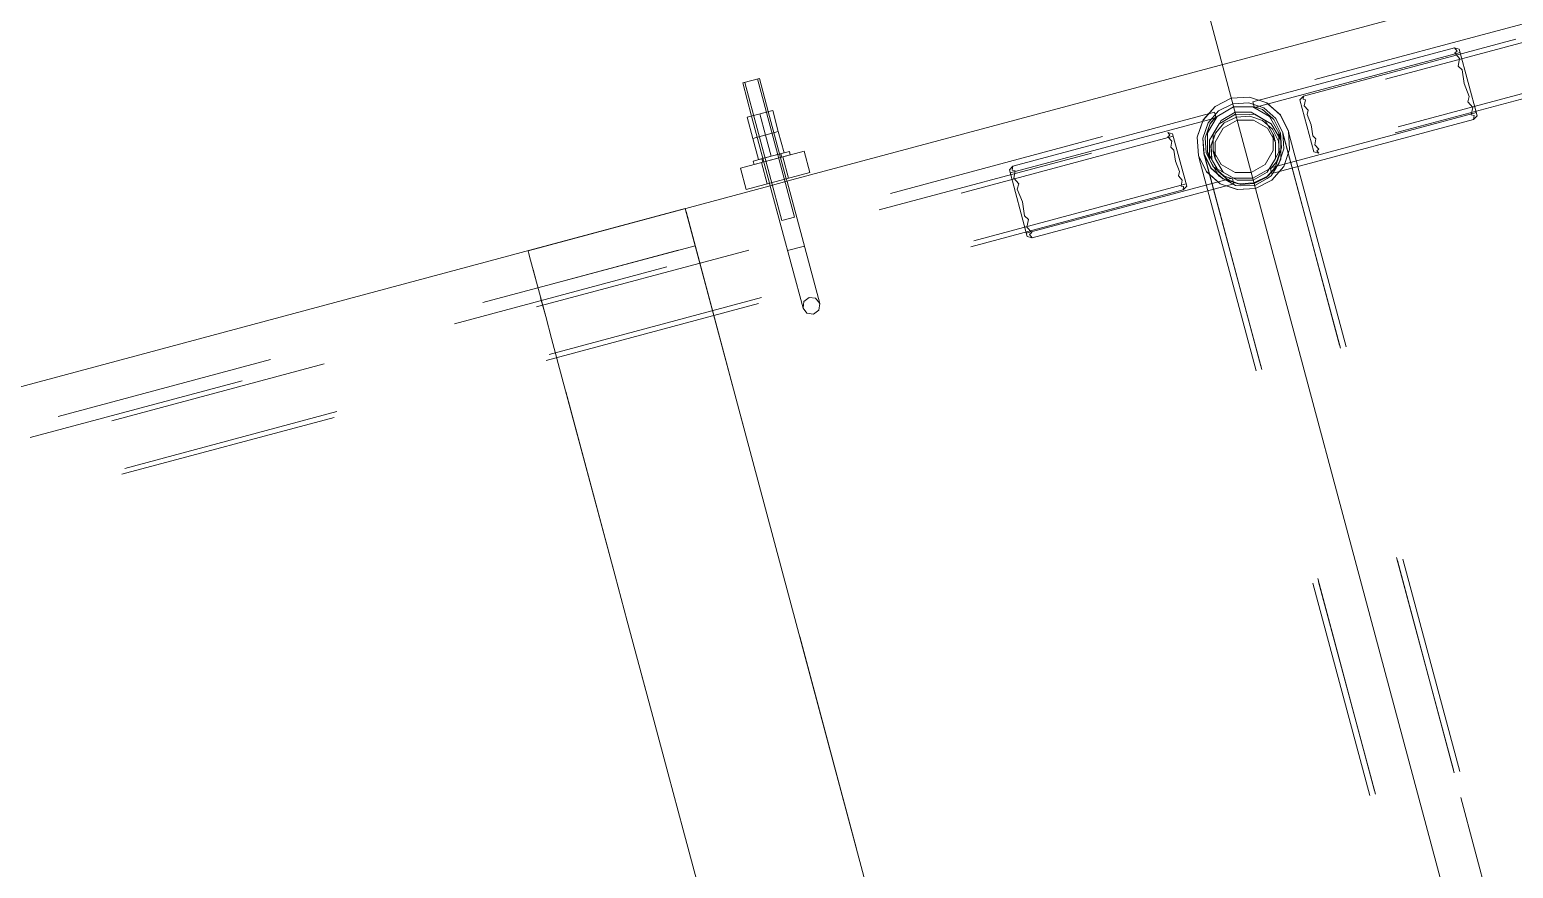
# Model space of a CAD drawing. Header units: millimetres. Extents: x -753 to 90, y 56274 to 56868.
# Drawn here: x -463.88 to -450.38, y 56741.69 to 56749.32 of the extents above; entities that cross this region are included whole.
import ezdxf

# ---------------------------------------------------------------- set-up
doc = ezdxf.new("R2010")
doc.units = ezdxf.units.MM
doc.linetypes.add('XKITLINE00', pattern=[0])
doc.linetypes.add('XKITLINE02', pattern=[4, 2, -2])
doc.layers.add('Cota', color=4, linetype='Continuous', lineweight=0)
doc.layers.add('Peça', color=2, linetype='Continuous', lineweight=0)

# ---------------------------------------------------------------- blocks, each defined once
blk = doc.blocks.new('*A641')
at = {"layer": 'Peça', "color": 7, "linetype": 'XKITLINE02', "lineweight": 0}
for p, q in [((-453.476, 56748.348), (-490.954, 56738.306)), ((-490.927, 56738.36), (-453.527, 56748.381)), ((-453.527, 56748.381), (-453.508, 56748.358)), ((-453.527, 56748.381), (-453.482, 56748.369)), ((-453.508, 56748.358), (-453.525, 56748.344)), ((-453.525, 56748.344), (-453.489, 56748.303)), ((-453.354, 56747.894), (-453.482, 56748.369)), ((-453.489, 56748.303), (-453.5, 56748.249)), ((-453.5, 56748.249), (-453.471, 56748.221)), ((-453.471, 56748.221), (-453.457, 56748.121)), ((-453.457, 56748.121), (-453.419, 56748.027)), ((-453.36, 56747.915), (-490.838, 56737.873)), ((-453.419, 56748.027), (-453.43, 56747.989)), ((-453.43, 56747.989), (-453.394, 56747.948)), ((-453.394, 56747.948), (-453.404, 56747.894)), ((-453.387, 56747.861), (-490.788, 56737.84)), ((-453.404, 56747.894), (-453.382, 56747.89)), ((-453.387, 56747.861), (-453.354, 56747.894)), ((-453.382, 56747.89), (-453.387, 56747.861))]:
    blk.add_line(p, q, dxfattribs=at)
blk = doc.blocks.new('*A1500')
at = {"layer": 'Peça', "color": 7, "linetype": 'XKITLINE02', "lineweight": 0}
for p, q in [((-438.664, 56752.486), (-459.258, 56746.969)), ((-456.992, 56747.939), (-457.145, 56747.898)), ((-459.341, 56747.279), (-459.325, 56747.221)), ((-459.302, 56747.136), (-459.272, 56747.021)), ((-459.234, 56746.878), (-459.188, 56746.707)), ((-459.005, 56746.026), (-458.556, 56744.349)), ((-458.328, 56743.498), (-458.204, 56743.036))]:
    blk.add_line(p, q, dxfattribs=at)
at = {"layer": 'Peça', "color": 4, "linetype": 'XKITLINE00', "lineweight": 0}
for p, q in [((-446.867, 56750.651), (-456.992, 56747.939)), ((-457.145, 56747.898), (-459.349, 56747.307)), ((-459.349, 56747.307), (-459.348, 56747.307)), ((-459.349, 56747.307), (-459.326, 56747.222)), ((-459.325, 56747.221), (-459.272, 56747.021)), ((-459.272, 56747.021), (-459.188, 56746.707)), ((-459.188, 56746.707), (-459.134, 56746.508)), ((-459.134, 56746.508), (-459.073, 56746.28)), ((-459.073, 56746.28), (-458.556, 56744.349)), ((-458.556, 56744.349), (-458.445, 56743.936)), ((-458.445, 56743.936), (-458.204, 56743.036)), ((-458.204, 56743.036), (-458.074, 56742.549)), ((-458.074, 56742.549), (-457.937, 56742.039)), ((-457.937, 56742.039), (-457.794, 56741.506))]:
    blk.add_line(p, q, dxfattribs=at)
blk = doc.blocks.new('*A1502')
at = {"layer": 'Peça', "color": 7, "linetype": 'XKITLINE02', "lineweight": 0}
for p, q in [((-452.29, 56748.713), (-414.89, 56758.734)), ((-414.839, 56758.701), (-452.317, 56748.659)), ((-414.723, 56758.268), (-452.201, 56748.226)), ((-414.75, 56758.214), (-452.151, 56748.193)), ((-452.323, 56748.68), (-452.29, 56748.713)), ((-452.323, 56748.68), (-452.196, 56748.205)), ((-452.295, 56748.684), (-452.29, 56748.713)), ((-452.273, 56748.68), (-452.295, 56748.684)), ((-452.284, 56748.626), (-452.273, 56748.68)), ((-452.248, 56748.585), (-452.284, 56748.626)), ((-452.258, 56748.547), (-452.248, 56748.585)), ((-452.221, 56748.453), (-452.258, 56748.547)), ((-452.206, 56748.353), (-452.221, 56748.453)), ((-452.178, 56748.325), (-452.206, 56748.353)), ((-452.188, 56748.271), (-452.178, 56748.325)), ((-452.151, 56748.193), (-452.196, 56748.205)), ((-452.152, 56748.23), (-452.188, 56748.271)), ((-452.169, 56748.216), (-452.152, 56748.23)), ((-452.151, 56748.193), (-452.169, 56748.216))]:
    blk.add_line(p, q, dxfattribs=at)
blk = doc.blocks.new('*A1511')
at = {"layer": 'Peça', "color": 7, "linetype": 'XKITLINE02', "lineweight": 0}
for p, q in [((-453.096, 56748.62), (-453.205, 56748.495)), ((-452.948, 56748.693), (-453.096, 56748.62)), ((-453.064, 56748.578), (-452.934, 56748.642)), ((-452.783, 56748.704), (-452.948, 56748.693)), ((-452.934, 56748.642), (-452.79, 56748.651)), ((-452.79, 56748.651), (-452.653, 56748.605)), ((-452.626, 56748.651), (-452.783, 56748.704)), ((-452.653, 56748.605), (-452.544, 56748.509)), ((-452.502, 56748.542), (-452.626, 56748.651)), ((-453.205, 56748.495), (-453.259, 56748.339)), ((-453.206, 56748.332), (-453.16, 56748.469)), ((-453.16, 56748.469), (-453.064, 56748.578)), ((-452.544, 56748.509), (-452.48, 56748.379)), ((-452.429, 56748.393), (-452.502, 56748.542)), ((-453.259, 56748.339), (-453.248, 56748.174)), ((-453.197, 56748.187), (-453.206, 56748.332)), ((-452.48, 56748.379), (-449.582, 56737.565)), ((-452.48, 56748.379), (-452.47, 56748.235)), ((-452.426, 56748.382), (-452.429, 56748.393)), ((-452.418, 56748.228), (-452.429, 56748.393)), ((-452.421, 56748.365), (-452.426, 56748.382)), ((-452.421, 56748.365), (-449.531, 56737.579)), ((-453.197, 56748.187), (-453.194, 56748.176)), ((-453.133, 56748.058), (-453.197, 56748.187)), ((-452.47, 56748.235), (-452.517, 56748.098)), ((-452.471, 56748.072), (-452.418, 56748.228)), ((-453.245, 56748.163), (-453.248, 56748.174)), ((-453.248, 56748.174), (-453.175, 56748.025)), ((-453.24, 56748.145), (-453.245, 56748.163)), ((-453.24, 56748.145), (-450.35, 56737.359)), ((-453.194, 56748.176), (-453.189, 56748.159)), ((-453.189, 56748.159), (-450.299, 56737.373)), ((-453.024, 56747.962), (-453.133, 56748.058)), ((-452.517, 56748.098), (-452.612, 56747.989)), ((-452.58, 56747.947), (-452.471, 56748.072)), ((-453.175, 56748.025), (-453.05, 56747.916)), ((-453.05, 56747.916), (-452.894, 56747.863)), ((-452.887, 56747.916), (-453.024, 56747.962)), ((-452.742, 56747.925), (-452.887, 56747.916)), ((-452.612, 56747.989), (-452.742, 56747.925)), ((-452.729, 56747.874), (-452.58, 56747.947)), ((-452.894, 56747.863), (-452.729, 56747.874)), ((-450.254, 56737.482), (-450.129, 56737.545)), ((-450.105, 56737.535), (-450.215, 56737.48)), ((-450.129, 56737.545), (-449.975, 56737.597)), ((-449.97, 56737.581), (-450.105, 56737.535)), ((-449.975, 56737.597), (-449.815, 56737.629)), ((-449.831, 56737.609), (-449.97, 56737.581)), ((-449.708, 56737.616), (-449.831, 56737.609)), ((-449.815, 56737.629), (-449.675, 56737.637)), ((-449.621, 56737.6), (-449.708, 56737.616)), ((-449.675, 56737.637), (-449.575, 56737.619)), ((-449.666, 56737.458), (-449.598, 56737.515)), ((-449.549, 56737.521), (-449.627, 56737.456)), ((-449.582, 56737.565), (-449.621, 56737.6)), ((-449.598, 56737.515), (-449.582, 56737.565)), ((-449.575, 56737.619), (-449.531, 56737.579)), ((-449.531, 56737.579), (-449.549, 56737.521)), ((-450.35, 56737.359), (-450.332, 56737.416)), ((-450.332, 56737.416), (-450.254, 56737.482)), ((-450.299, 56737.373), (-450.293, 56737.391)), ((-450.293, 56737.391), (-450.283, 56737.423)), ((-450.215, 56737.48), (-450.283, 56737.423)), ((-449.91, 56737.357), (-449.776, 56737.402)), ((-449.752, 56737.393), (-449.906, 56737.341)), ((-449.776, 56737.402), (-449.666, 56737.458)), ((-449.627, 56737.456), (-449.752, 56737.393)), ((-450.306, 56737.319), (-450.35, 56737.359)), ((-450.206, 56737.301), (-450.306, 56737.319)), ((-450.299, 56737.373), (-450.26, 56737.337)), ((-450.26, 56737.337), (-450.173, 56737.322)), ((-450.066, 56737.309), (-450.206, 56737.301)), ((-450.173, 56737.322), (-450.05, 56737.329)), ((-449.906, 56737.341), (-450.066, 56737.309)), ((-450.05, 56737.329), (-449.91, 56737.357))]:
    blk.add_line(p, q, dxfattribs=at)
blk = doc.blocks.new('*A1513')
at = {"layer": 'Peça', "color": 7, "linetype": 'XKITLINE02', "lineweight": 0}
for p, q in [((-452.753, 56748.66), (-450.917, 56749.152)), ((-450.917, 56749.152), (-450.894, 56749.123)), ((-450.917, 56749.152), (-450.873, 56749.14)), ((-450.71, 56748.534), (-450.873, 56749.14)), ((-450.865, 56749.111), (-452.726, 56748.612)), ((-450.894, 56749.123), (-450.915, 56749.106)), ((-450.915, 56749.106), (-450.87, 56749.054)), ((-450.87, 56749.054), (-450.883, 56748.987)), ((-450.883, 56748.987), (-450.848, 56748.952)), ((-450.848, 56748.952), (-450.83, 56748.827)), ((-450.83, 56748.827), (-450.783, 56748.709)), ((-452.753, 56748.66), (-452.741, 56748.617)), ((-452.741, 56748.617), (-452.664, 56748.591)), ((-452.726, 56748.612), (-452.664, 56748.59)), ((-452.562, 56748.501), (-452.664, 56748.591)), ((-452.664, 56748.591), (-452.664, 56748.59)), ((-452.664, 56748.59), (-452.569, 56748.508)), ((-450.783, 56748.709), (-450.796, 56748.661)), ((-450.796, 56748.661), (-450.751, 56748.609)), ((-450.751, 56748.609), (-450.764, 56748.542)), ((-450.718, 56748.563), (-452.58, 56748.064)), ((-450.743, 56748.501), (-452.578, 56748.009)), ((-452.501, 56748.379), (-452.562, 56748.501)), ((-450.764, 56748.542), (-450.737, 56748.537)), ((-450.737, 56748.537), (-450.743, 56748.501)), ((-450.743, 56748.501), (-450.71, 56748.534)), ((-452.501, 56748.379), (-452.492, 56748.243)), ((-452.495, 56748.233), (-452.537, 56748.115)), ((-452.536, 56748.113), (-452.492, 56748.243)), ((-452.59, 56748.053), (-452.536, 56748.113)), ((-452.59, 56748.053), (-452.578, 56748.009)), ((-452.58, 56748.064), (-452.537, 56748.115)), ((-452.536, 56748.113), (-452.537, 56748.115))]:
    blk.add_line(p, q, dxfattribs=at)
blk = doc.blocks.new('*A1517')
at = {"layer": 'Peça', "color": 7, "linetype": 'XKITLINE02', "lineweight": 0}
for p, q in [((-454.961, 56748.014), (-453.099, 56748.513)), ((-453.1, 56748.567), (-454.936, 56748.075)), ((-453.142, 56748.463), (-453.186, 56748.334)), ((-453.142, 56748.462), (-453.183, 56748.343)), ((-453.089, 56748.524), (-453.142, 56748.463)), ((-453.099, 56748.513), (-453.142, 56748.462)), ((-453.142, 56748.462), (-453.142, 56748.463)), ((-453.1, 56748.567), (-453.089, 56748.524)), ((-453.186, 56748.334), (-453.177, 56748.198)), ((-453.177, 56748.198), (-453.117, 56748.075)), ((-454.968, 56748.043), (-454.936, 56748.075)), ((-454.936, 56748.075), (-454.942, 56748.039)), ((-453.014, 56747.985), (-453.117, 56748.075)), ((-453.11, 56748.069), (-453.015, 56747.987)), ((-454.806, 56747.436), (-454.968, 56748.043)), ((-454.942, 56748.039), (-454.914, 56748.034)), ((-454.914, 56748.034), (-454.927, 56747.967)), ((-454.927, 56747.967), (-454.882, 56747.915)), ((-454.882, 56747.915), (-454.896, 56747.867)), ((-452.952, 56747.964), (-454.814, 56747.465)), ((-452.926, 56747.916), (-454.761, 56747.424)), ((-453.014, 56747.985), (-453.015, 56747.987)), ((-453.015, 56747.987), (-452.952, 56747.964)), ((-452.938, 56747.96), (-453.014, 56747.985)), ((-452.926, 56747.916), (-452.938, 56747.96)), ((-452.93, 56747.933), (-452.926, 56747.916)), ((-454.896, 56747.867), (-454.849, 56747.75)), ((-454.849, 56747.75), (-454.831, 56747.625)), ((-454.831, 56747.625), (-454.795, 56747.59)), ((-454.795, 56747.59), (-454.808, 56747.522)), ((-454.808, 56747.522), (-454.763, 56747.471)), ((-454.761, 56747.424), (-454.806, 56747.436)), ((-454.785, 56747.453), (-454.763, 56747.471)), ((-454.761, 56747.424), (-454.785, 56747.453))]:
    blk.add_line(p, q, dxfattribs=at)
blk = doc.blocks.new('*A1519')
at = {"layer": 'Peça', "color": 7, "linetype": 'XKITLINE02', "lineweight": 0}
for p, q in [((-453.205, 56748.496), (-453.096, 56748.62)), ((-453.096, 56748.62), (-452.948, 56748.693)), ((-452.934, 56748.642), (-453.064, 56748.578)), ((-452.948, 56748.693), (-452.782, 56748.704)), ((-452.789, 56748.651), (-452.934, 56748.642)), ((-452.652, 56748.605), (-452.789, 56748.651)), ((-452.782, 56748.704), (-452.626, 56748.651)), ((-452.543, 56748.509), (-452.652, 56748.605)), ((-452.626, 56748.651), (-452.624, 56748.649)), ((-452.624, 56748.649), (-452.501, 56748.542)), ((-453.258, 56748.339), (-453.205, 56748.496)), ((-453.159, 56748.469), (-453.206, 56748.332)), ((-453.064, 56748.578), (-453.159, 56748.469)), ((-452.479, 56748.38), (-452.543, 56748.509)), ((-452.501, 56748.542), (-452.428, 56748.393)), ((-453.247, 56748.174), (-453.258, 56748.339)), ((-453.206, 56748.332), (-453.196, 56748.188)), ((-452.479, 56748.38), (-452.476, 56748.369)), ((-452.47, 56748.235), (-452.479, 56748.38)), ((-452.476, 56748.369), (-452.472, 56748.351)), ((-452.472, 56748.351), (-450.86, 56742.333)), ((-452.425, 56748.382), (-452.428, 56748.393)), ((-452.428, 56748.393), (-452.417, 56748.228)), ((-452.421, 56748.365), (-452.425, 56748.382)), ((-452.421, 56748.365), (-449.531, 56737.579)), ((-453.196, 56748.188), (-450.299, 56737.373)), ((-453.196, 56748.188), (-453.132, 56748.058)), ((-452.517, 56748.098), (-452.47, 56748.235)), ((-452.417, 56748.228), (-452.471, 56748.072)), ((-453.244, 56748.163), (-453.247, 56748.174)), ((-453.174, 56748.026), (-453.247, 56748.174)), ((-453.24, 56748.145), (-453.244, 56748.163)), ((-453.24, 56748.145), (-450.35, 56737.359)), ((-453.132, 56748.058), (-453.023, 56747.962)), ((-452.612, 56747.989), (-452.517, 56748.098)), ((-452.471, 56748.072), (-452.58, 56747.947)), ((-453.05, 56747.916), (-453.174, 56748.026)), ((-452.893, 56747.863), (-453.05, 56747.916)), ((-453.023, 56747.962), (-452.886, 56747.916)), ((-452.886, 56747.916), (-452.742, 56747.925)), ((-452.742, 56747.925), (-452.612, 56747.989)), ((-452.58, 56747.947), (-452.728, 56747.874)), ((-452.728, 56747.874), (-452.893, 56747.863)), ((-450.86, 56742.333), (-449.582, 56737.565)), ((-450.129, 56737.545), (-450.254, 56737.482)), ((-450.215, 56737.48), (-450.105, 56737.536)), ((-449.975, 56737.597), (-450.129, 56737.545)), ((-450.105, 56737.536), (-449.97, 56737.581)), ((-449.815, 56737.629), (-449.975, 56737.597)), ((-449.97, 56737.581), (-449.831, 56737.609)), ((-449.831, 56737.609), (-449.708, 56737.616)), ((-449.675, 56737.637), (-449.815, 56737.629)), ((-449.708, 56737.616), (-449.621, 56737.601)), ((-449.575, 56737.619), (-449.675, 56737.637)), ((-449.598, 56737.515), (-449.666, 56737.458)), ((-449.626, 56737.456), (-449.549, 56737.521)), ((-449.621, 56737.601), (-449.582, 56737.565)), ((-449.582, 56737.565), (-449.598, 56737.515)), ((-449.531, 56737.579), (-449.575, 56737.619)), ((-449.549, 56737.521), (-449.531, 56737.579)), ((-450.344, 56737.378), (-450.332, 56737.417)), ((-450.254, 56737.482), (-450.332, 56737.417)), ((-450.299, 56737.373), (-450.283, 56737.423)), ((-450.283, 56737.423), (-450.215, 56737.48)), ((-449.775, 56737.402), (-449.91, 56737.357)), ((-449.906, 56737.341), (-449.752, 56737.393)), ((-449.666, 56737.458), (-449.775, 56737.402)), ((-449.752, 56737.393), (-449.626, 56737.456)), ((-450.35, 56737.359), (-450.344, 56737.378)), ((-450.35, 56737.359), (-450.306, 56737.319)), ((-450.306, 56737.319), (-450.206, 56737.301)), ((-450.26, 56737.337), (-450.299, 56737.373)), ((-450.172, 56737.322), (-450.26, 56737.337)), ((-450.206, 56737.301), (-450.065, 56737.309)), ((-450.05, 56737.329), (-450.172, 56737.322)), ((-450.065, 56737.309), (-449.906, 56737.341)), ((-449.91, 56737.357), (-450.05, 56737.329))]:
    blk.add_line(p, q, dxfattribs=at)
blk = doc.blocks.new('*A1568')
at = {"layer": 'Peça', "color": 4, "linetype": 'XKITLINE00', "lineweight": 0}
for p, q in [((-457.354, 56748.521), (-457.122, 56748.583)), ((-457.302, 56748.328), (-457.354, 56748.521)), ((-457.238, 56748.552), (-457.186, 56748.359)), ((-457.122, 56748.583), (-457.071, 56748.39)), ((-457.071, 56748.39), (-457.302, 56748.328))]:
    blk.add_line(p, q, dxfattribs=at)
blk = doc.blocks.new('*A1569')
at = {"layer": 'Peça', "color": 4, "linetype": 'XKITLINE00', "lineweight": 0}
for p, q in [((-457.302, 56748.328), (-457.071, 56748.39)), ((-457.251, 56748.135), (-457.302, 56748.328)), ((-457.186, 56748.359), (-457.135, 56748.166)), ((-457.019, 56748.197), (-457.071, 56748.39))]:
    blk.add_line(p, q, dxfattribs=at)
at = {"layer": 'Peça', "color": 7, "linetype": 'XKITLINE02', "lineweight": 0}
blk.add_line((-457.251, 56748.135), (-457.019, 56748.197), dxfattribs=at)
blk = doc.blocks.new('*A1570')
at = {"layer": 'Peça', "color": 4, "linetype": 'XKITLINE00', "lineweight": 0}
for p, q in [((-456.97, 56748.21), (-457.135, 56748.166)), ((-456.962, 56748.179), (-456.97, 56748.21)), ((-457.135, 56748.166), (-457.299, 56748.122)), ((-457.291, 56748.091), (-457.299, 56748.122))]:
    blk.add_line(p, q, dxfattribs=at)
at = {"layer": 'Peça', "color": 7, "linetype": 'XKITLINE02', "lineweight": 0}
for p, q in [((-457.135, 56748.166), (-457.053, 56748.188)), ((-457.039, 56748.158), (-457.048, 56748.189)), ((-456.962, 56748.179), (-457.291, 56748.091)), ((-457.213, 56748.112), (-457.222, 56748.143))]:
    blk.add_line(p, q, dxfattribs=at)
blk = doc.blocks.new('*A1571')
at = {"layer": 'Peça', "color": 4, "linetype": 'XKITLINE00', "lineweight": 0}
for p, q in [((-457.416, 56748.057), (-456.837, 56748.213)), ((-456.785, 56748.019), (-456.837, 56748.213)), ((-457.364, 56747.864), (-457.416, 56748.057)), ((-456.785, 56748.019), (-457.364, 56747.864))]:
    blk.add_line(p, q, dxfattribs=at)
at = {"layer": 'Peça', "color": 7, "linetype": 'XKITLINE02', "lineweight": 0}
for p, q in [((-457.171, 56747.916), (-457.223, 56748.109)), ((-456.978, 56747.968), (-457.03, 56748.161))]:
    blk.add_line(p, q, dxfattribs=at)
blk = doc.blocks.new('*A1588')
at = {"layer": 'Peça', "color": 4, "linetype": 'XKITLINE00', "lineweight": 0}
for p, q in [((-457.242, 56748.874), (-457.395, 56748.833)), ((-457.242, 56748.874), (-457.162, 56748.573)), ((-457.395, 56748.833), (-457.315, 56748.532)), ((-457.151, 56747.921), (-457.144, 56747.895)), ((-456.998, 56747.962), (-456.991, 56747.936))]:
    blk.add_line(p, q, dxfattribs=at)
at = {"layer": 'Peça', "color": 7, "linetype": 'XKITLINE02', "lineweight": 0}
for p, q in [((-457.261, 56748.869), (-456.924, 56747.613)), ((-457.377, 56748.838), (-457.04, 56747.582)), ((-457.315, 56748.532), (-457.151, 56747.921)), ((-457.162, 56748.573), (-456.998, 56747.962)), ((-456.991, 56747.936), (-456.694, 56746.826)), ((-457.144, 56747.895), (-456.846, 56746.785)), ((-457.04, 56747.582), (-456.924, 56747.613)), ((-456.834, 56747.349), (-456.987, 56747.308)), ((-456.839, 56746.845), (-456.846, 56746.785)), ((-456.839, 56746.845), (-456.791, 56746.882)), ((-456.791, 56746.882), (-456.731, 56746.874)), ((-456.731, 56746.874), (-456.694, 56746.826)), ((-456.846, 56746.785), (-456.81, 56746.737)), ((-456.81, 56746.737), (-456.75, 56746.729)), ((-456.75, 56746.729), (-456.702, 56746.766)), ((-456.702, 56746.766), (-456.694, 56746.826))]:
    blk.add_line(p, q, dxfattribs=at)
blk = doc.blocks.new('*A1605')
at = {"layer": 'Peça', "color": 4, "linetype": 'XKITLINE00', "lineweight": 0}
for q in [(-467.27, 56745.185), (-457.919, 56747.69), (-454.834, 56736.175)]:
    blk.add_line((-457.919, 56747.69), q, dxfattribs=at)
at = {"layer": 'Peça', "color": 7, "linetype": 'XKITLINE02', "lineweight": 0}
for p, q in [((-457.911, 56747.662), (-454.834, 56736.175)), ((-457.828, 56747.352), (-478.422, 56741.835))]:
    blk.add_line(p, q, dxfattribs=at)
blk = doc.blocks.new('*A1607')
at = {"layer": 'Peça', "color": 7, "linetype": 'XKITLINE02', "lineweight": 0}
for p, q in [((-452.927, 56748.617), (-453.078, 56748.529)), ((-452.753, 56748.617), (-452.927, 56748.617)), ((-452.753, 56748.617), (-452.602, 56748.529)), ((-453.078, 56748.529), (-453.166, 56748.378)), ((-453.041, 56748.492), (-453.114, 56748.365)), ((-453.103, 56748.384), (-453.06, 56748.462)), ((-453.103, 56748.384), (-453.06, 56748.461)), ((-453.093, 56748.377), (-453.012, 56748.469)), ((-453.012, 56748.469), (-453.093, 56748.377)), ((-453.06, 56748.461), (-453.021, 56748.482)), ((-453.06, 56748.462), (-453.021, 56748.482)), ((-452.914, 56748.566), (-453.041, 56748.492)), ((-452.894, 56748.494), (-453.022, 56748.421)), ((-453.022, 56748.421), (-452.894, 56748.494)), ((-453.021, 56748.482), (-452.909, 56748.548)), ((-453.021, 56748.482), (-452.909, 56748.548)), ((-453.012, 56748.469), (-452.902, 56748.523)), ((-452.902, 56748.523), (-453.012, 56748.469)), ((-452.767, 56748.566), (-452.914, 56748.566)), ((-452.909, 56748.548), (-452.779, 56748.547)), ((-452.909, 56748.548), (-452.779, 56748.547)), ((-452.902, 56748.523), (-452.78, 56748.531)), ((-452.78, 56748.531), (-452.902, 56748.523)), ((-452.747, 56748.494), (-452.894, 56748.494)), ((-452.894, 56748.494), (-452.747, 56748.494)), ((-452.78, 56748.531), (-452.664, 56748.492)), ((-452.664, 56748.492), (-452.78, 56748.531)), ((-452.779, 56748.547), (-452.735, 56748.549)), ((-452.779, 56748.547), (-452.735, 56748.549)), ((-452.639, 56748.492), (-452.767, 56748.566)), ((-452.62, 56748.421), (-452.747, 56748.494)), ((-452.747, 56748.494), (-452.62, 56748.421)), ((-452.735, 56748.549), (-452.659, 56748.503)), ((-452.735, 56748.549), (-452.659, 56748.503)), ((-452.664, 56748.492), (-452.572, 56748.411)), ((-452.572, 56748.411), (-452.664, 56748.492)), ((-452.659, 56748.503), (-452.584, 56748.462)), ((-452.659, 56748.503), (-452.584, 56748.462)), ((-452.566, 56748.365), (-452.639, 56748.492)), ((-452.515, 56748.378), (-452.602, 56748.529)), ((-452.584, 56748.462), (-452.561, 56748.422)), ((-452.561, 56748.422), (-452.584, 56748.462)), ((-453.166, 56748.378), (-453.166, 56748.204)), ((-453.148, 56748.311), (-453.103, 56748.384)), ((-453.147, 56748.311), (-453.103, 56748.384)), ((-453.133, 56748.261), (-453.093, 56748.377)), ((-453.093, 56748.377), (-453.132, 56748.261)), ((-453.114, 56748.365), (-453.114, 56748.218)), ((-453.022, 56748.421), (-453.095, 56748.294)), ((-453.095, 56748.294), (-453.022, 56748.421)), ((-452.547, 56748.294), (-452.62, 56748.421)), ((-452.62, 56748.421), (-452.547, 56748.294)), ((-452.572, 56748.411), (-452.518, 56748.302)), ((-452.518, 56748.302), (-452.572, 56748.411)), ((-452.566, 56748.364), (-452.566, 56748.365)), ((-452.566, 56748.365), (-452.566, 56748.365)), ((-452.566, 56748.218), (-452.566, 56748.365)), ((-452.566, 56748.365), (-452.566, 56748.365)), ((-452.566, 56748.364), (-452.566, 56748.365)), ((-452.565, 56748.363), (-452.566, 56748.364)), ((-452.566, 56748.364), (-452.566, 56748.364)), ((-452.566, 56748.364), (-452.566, 56748.364)), ((-452.566, 56748.364), (-452.565, 56748.363)), ((-452.565, 56748.362), (-452.565, 56748.363)), ((-452.565, 56748.363), (-452.565, 56748.362)), ((-452.565, 56748.361), (-452.565, 56748.362)), ((-452.565, 56748.361), (-452.565, 56748.362)), ((-452.565, 56748.36), (-452.565, 56748.361)), ((-452.565, 56748.36), (-452.565, 56748.361)), ((-452.564, 56748.359), (-452.565, 56748.36)), ((-452.564, 56748.359), (-452.565, 56748.36)), ((-452.564, 56748.357), (-452.564, 56748.359)), ((-452.564, 56748.357), (-452.564, 56748.359)), ((-452.563, 56748.356), (-452.564, 56748.357)), ((-452.563, 56748.356), (-452.564, 56748.357)), ((-452.563, 56748.354), (-452.563, 56748.356)), ((-452.563, 56748.354), (-452.563, 56748.356)), ((-452.562, 56748.352), (-452.563, 56748.354)), ((-452.562, 56748.352), (-452.563, 56748.354)), ((-452.562, 56748.35), (-452.562, 56748.352)), ((-452.562, 56748.35), (-452.562, 56748.352)), ((-452.561, 56748.348), (-452.562, 56748.35)), ((-452.561, 56748.348), (-452.562, 56748.35)), ((-452.561, 56748.422), (-452.496, 56748.311)), ((-452.496, 56748.311), (-452.561, 56748.422)), ((-452.561, 56748.345), (-452.561, 56748.348)), ((-452.561, 56748.345), (-452.561, 56748.348)), ((-452.56, 56748.343), (-452.561, 56748.345)), ((-452.561, 56748.345), (-452.56, 56748.343)), ((-452.559, 56748.34), (-452.56, 56748.343)), ((-452.56, 56748.343), (-452.559, 56748.34)), ((-452.558, 56748.337), (-452.559, 56748.34)), ((-452.558, 56748.337), (-452.559, 56748.34)), ((-452.558, 56748.334), (-452.558, 56748.337)), ((-452.557, 56748.334), (-452.558, 56748.337)), ((-452.557, 56748.331), (-452.558, 56748.334)), ((-452.557, 56748.33), (-452.557, 56748.334)), ((-452.556, 56748.327), (-452.557, 56748.331)), ((-452.556, 56748.327), (-452.557, 56748.33)), ((-452.555, 56748.324), (-452.556, 56748.327)), ((-452.555, 56748.324), (-452.556, 56748.327)), ((-452.554, 56748.32), (-452.555, 56748.324)), ((-452.554, 56748.32), (-452.555, 56748.324)), ((-452.553, 56748.316), (-452.554, 56748.32)), ((-452.553, 56748.316), (-452.554, 56748.32)), ((-452.552, 56748.312), (-452.553, 56748.316)), ((-452.552, 56748.312), (-452.553, 56748.316)), ((-452.515, 56748.204), (-452.515, 56748.378)), ((-452.514, 56748.378), (-452.515, 56748.378)), ((-452.515, 56748.378), (-452.515, 56748.378)), ((-452.515, 56748.378), (-452.515, 56748.378)), ((-452.515, 56748.378), (-452.514, 56748.378)), ((-452.514, 56748.377), (-452.514, 56748.378)), ((-452.514, 56748.378), (-452.514, 56748.377)), ((-452.514, 56748.376), (-452.514, 56748.377)), ((-452.514, 56748.377), (-452.514, 56748.377)), ((-452.514, 56748.377), (-452.514, 56748.377)), ((-452.514, 56748.377), (-452.514, 56748.376)), ((-452.514, 56748.375), (-452.514, 56748.376)), ((-452.514, 56748.376), (-452.514, 56748.375)), ((-452.513, 56748.374), (-452.514, 56748.375)), ((-452.514, 56748.375), (-452.513, 56748.374)), ((-452.513, 56748.373), (-452.513, 56748.374)), ((-452.513, 56748.374), (-452.513, 56748.373)), ((-452.513, 56748.371), (-452.513, 56748.373)), ((-452.513, 56748.373), (-452.513, 56748.371)), ((-452.512, 56748.369), (-452.513, 56748.371)), ((-452.513, 56748.371), (-452.512, 56748.37)), ((-452.512, 56748.37), (-452.512, 56748.368)), ((-452.512, 56748.368), (-452.512, 56748.369)), ((-452.511, 56748.366), (-452.512, 56748.368)), ((-452.512, 56748.368), (-452.511, 56748.366)), ((-452.511, 56748.364), (-452.511, 56748.366)), ((-452.511, 56748.366), (-452.511, 56748.364)), ((-452.51, 56748.361), (-452.511, 56748.364)), ((-452.511, 56748.364), (-452.51, 56748.361)), ((-452.509, 56748.359), (-452.51, 56748.361)), ((-452.51, 56748.361), (-452.509, 56748.359)), ((-452.509, 56748.356), (-452.509, 56748.359)), ((-452.509, 56748.359), (-452.509, 56748.356)), ((-452.508, 56748.353), (-452.509, 56748.356)), ((-452.509, 56748.356), (-452.508, 56748.354)), ((-452.508, 56748.354), (-452.507, 56748.351)), ((-452.507, 56748.351), (-452.508, 56748.353)), ((-452.506, 56748.347), (-452.507, 56748.351)), ((-452.507, 56748.351), (-452.506, 56748.348)), ((-452.506, 56748.348), (-452.505, 56748.344)), ((-452.505, 56748.344), (-452.506, 56748.347)), ((-452.504, 56748.341), (-452.505, 56748.344)), ((-452.505, 56748.344), (-452.505, 56748.341)), ((-452.505, 56748.341), (-452.504, 56748.337)), ((-452.504, 56748.337), (-452.504, 56748.341)), ((-452.503, 56748.333), (-452.504, 56748.337)), ((-452.504, 56748.337), (-452.503, 56748.334)), ((-452.503, 56748.334), (-452.502, 56748.33)), ((-452.501, 56748.33), (-452.503, 56748.333)), ((-452.502, 56748.33), (-452.5, 56748.326)), ((-452.5, 56748.326), (-452.501, 56748.33)), ((-452.499, 56748.321), (-452.5, 56748.326)), ((-452.5, 56748.326), (-452.499, 56748.321)), ((-452.498, 56748.317), (-452.499, 56748.321)), ((-452.499, 56748.321), (-452.498, 56748.317)), ((-452.497, 56748.312), (-452.498, 56748.317)), ((-452.498, 56748.317), (-452.497, 56748.313)), ((-453.165, 56748.203), (-453.166, 56748.204)), ((-453.166, 56748.204), (-453.166, 56748.204)), ((-453.078, 56748.053), (-453.166, 56748.204)), ((-453.166, 56748.204), (-453.166, 56748.204)), ((-453.166, 56748.204), (-453.165, 56748.204)), ((-453.165, 56748.204), (-453.165, 56748.203)), ((-453.165, 56748.202), (-453.165, 56748.203)), ((-453.165, 56748.203), (-453.165, 56748.203)), ((-453.165, 56748.203), (-453.165, 56748.202)), ((-453.165, 56748.201), (-453.165, 56748.202)), ((-453.165, 56748.202), (-453.165, 56748.202)), ((-453.165, 56748.202), (-453.165, 56748.202)), ((-453.165, 56748.202), (-453.165, 56748.201)), ((-453.164, 56748.199), (-453.165, 56748.201)), ((-453.165, 56748.201), (-453.164, 56748.199)), ((-453.164, 56748.198), (-453.164, 56748.199)), ((-453.164, 56748.199), (-453.164, 56748.198)), ((-453.164, 56748.197), (-453.164, 56748.198)), ((-453.164, 56748.198), (-453.164, 56748.197)), ((-453.163, 56748.195), (-453.164, 56748.197)), ((-453.164, 56748.197), (-453.163, 56748.195)), ((-453.163, 56748.193), (-453.163, 56748.195)), ((-453.163, 56748.195), (-453.163, 56748.193)), ((-453.162, 56748.191), (-453.163, 56748.193)), ((-453.163, 56748.193), (-453.162, 56748.191)), ((-453.162, 56748.189), (-453.162, 56748.191)), ((-453.162, 56748.191), (-453.162, 56748.189)), ((-453.161, 56748.187), (-453.162, 56748.189)), ((-453.162, 56748.189), (-453.161, 56748.187)), ((-453.16, 56748.184), (-453.161, 56748.187)), ((-453.161, 56748.187), (-453.16, 56748.185)), ((-453.16, 56748.185), (-453.16, 56748.182)), ((-453.16, 56748.182), (-453.16, 56748.184)), ((-453.159, 56748.179), (-453.16, 56748.182)), ((-453.16, 56748.182), (-453.159, 56748.179)), ((-453.148, 56748.311), (-453.147, 56748.265)), ((-453.147, 56748.265), (-453.147, 56748.311)), ((-453.147, 56748.136), (-453.147, 56748.265)), ((-453.147, 56748.265), (-453.147, 56748.136)), ((-453.124, 56748.139), (-453.133, 56748.261)), ((-453.132, 56748.261), (-453.124, 56748.139)), ((-453.114, 56748.217), (-453.114, 56748.218)), ((-453.114, 56748.218), (-453.114, 56748.218)), ((-453.114, 56748.218), (-453.041, 56748.09)), ((-453.114, 56748.218), (-453.114, 56748.218)), ((-453.114, 56748.217), (-453.114, 56748.218)), ((-453.114, 56748.216), (-453.114, 56748.217)), ((-453.114, 56748.217), (-453.114, 56748.217)), ((-453.114, 56748.217), (-453.114, 56748.217)), ((-453.114, 56748.216), (-453.114, 56748.217)), ((-453.114, 56748.215), (-453.114, 56748.216)), ((-453.114, 56748.215), (-453.114, 56748.216)), ((-453.114, 56748.214), (-453.114, 56748.215)), ((-453.114, 56748.214), (-453.114, 56748.215)), ((-453.113, 56748.213), (-453.114, 56748.214)), ((-453.113, 56748.213), (-453.114, 56748.214)), ((-453.113, 56748.212), (-453.113, 56748.213)), ((-453.113, 56748.212), (-453.113, 56748.213)), ((-453.112, 56748.21), (-453.113, 56748.212)), ((-453.112, 56748.21), (-453.113, 56748.212)), ((-453.112, 56748.209), (-453.112, 56748.21)), ((-453.112, 56748.21), (-453.112, 56748.209)), ((-453.112, 56748.207), (-453.112, 56748.209)), ((-453.112, 56748.209), (-453.112, 56748.207)), ((-453.111, 56748.205), (-453.112, 56748.207)), ((-453.111, 56748.205), (-453.112, 56748.207)), ((-453.11, 56748.203), (-453.111, 56748.205)), ((-453.11, 56748.203), (-453.111, 56748.205)), ((-453.11, 56748.201), (-453.11, 56748.203)), ((-453.11, 56748.201), (-453.11, 56748.203)), ((-453.109, 56748.198), (-453.11, 56748.201)), ((-453.109, 56748.198), (-453.11, 56748.201)), ((-453.109, 56748.196), (-453.109, 56748.198)), ((-453.108, 56748.196), (-453.109, 56748.198)), ((-453.108, 56748.193), (-453.109, 56748.196)), ((-453.108, 56748.193), (-453.108, 56748.196)), ((-453.107, 56748.19), (-453.108, 56748.193)), ((-453.107, 56748.19), (-453.108, 56748.193)), ((-453.106, 56748.187), (-453.107, 56748.19)), ((-453.106, 56748.187), (-453.107, 56748.19)), ((-453.105, 56748.184), (-453.106, 56748.187)), ((-453.105, 56748.183), (-453.106, 56748.187)), ((-453.104, 56748.18), (-453.105, 56748.184)), ((-453.104, 56748.18), (-453.105, 56748.183)), ((-453.103, 56748.177), (-453.104, 56748.18)), ((-453.104, 56748.18), (-453.103, 56748.177)), ((-453.095, 56748.294), (-453.096, 56748.147)), ((-453.095, 56748.147), (-453.095, 56748.294)), ((-452.639, 56748.09), (-452.566, 56748.218)), ((-452.602, 56748.053), (-452.515, 56748.204)), ((-452.551, 56748.308), (-452.552, 56748.312)), ((-452.55, 56748.308), (-452.552, 56748.312)), ((-452.549, 56748.303), (-452.551, 56748.308)), ((-452.549, 56748.303), (-452.55, 56748.308)), ((-452.548, 56748.299), (-452.549, 56748.303)), ((-452.549, 56748.303), (-452.548, 56748.299)), ((-452.547, 56748.294), (-452.548, 56748.299)), ((-452.548, 56748.299), (-452.547, 56748.294)), ((-452.547, 56748.147), (-452.547, 56748.294)), ((-452.547, 56748.294), (-452.547, 56748.147)), ((-452.518, 56748.302), (-452.51, 56748.18)), ((-452.51, 56748.18), (-452.518, 56748.302)), ((-452.497, 56748.313), (-452.496, 56748.311)), ((-452.497, 56748.312), (-452.496, 56748.311)), ((-452.497, 56748.138), (-452.496, 56748.18)), ((-452.496, 56748.311), (-452.496, 56748.18)), ((-452.496, 56748.18), (-452.496, 56748.311)), ((-453.158, 56748.176), (-453.159, 56748.179)), ((-453.159, 56748.179), (-453.158, 56748.176)), ((-453.157, 56748.173), (-453.158, 56748.176)), ((-453.158, 56748.176), (-453.157, 56748.173)), ((-453.156, 56748.17), (-453.157, 56748.173)), ((-453.157, 56748.173), (-453.156, 56748.17)), ((-453.156, 56748.166), (-453.156, 56748.17)), ((-453.156, 56748.17), (-453.156, 56748.167)), ((-453.156, 56748.167), (-453.155, 56748.163)), ((-453.155, 56748.163), (-453.156, 56748.166)), ((-453.154, 56748.159), (-453.155, 56748.163)), ((-453.155, 56748.163), (-453.154, 56748.159)), ((-453.153, 56748.155), (-453.154, 56748.159)), ((-453.154, 56748.159), (-453.153, 56748.155)), ((-453.151, 56748.151), (-453.153, 56748.155)), ((-453.153, 56748.155), (-453.151, 56748.151)), ((-453.15, 56748.147), (-453.151, 56748.151)), ((-453.151, 56748.151), (-453.15, 56748.147)), ((-453.149, 56748.142), (-453.15, 56748.147)), ((-453.15, 56748.147), (-453.149, 56748.143)), ((-453.149, 56748.143), (-453.148, 56748.138)), ((-453.148, 56748.138), (-453.149, 56748.142)), ((-453.148, 56748.138), (-453.147, 56748.136)), ((-453.148, 56748.138), (-453.147, 56748.136)), ((-453.147, 56748.136), (-453.082, 56748.023)), ((-453.147, 56748.136), (-453.082, 56748.023)), ((-453.07, 56748.03), (-453.124, 56748.139)), ((-453.124, 56748.139), (-453.07, 56748.03)), ((-453.102, 56748.173), (-453.103, 56748.177)), ((-453.103, 56748.177), (-453.102, 56748.173)), ((-453.101, 56748.169), (-453.102, 56748.173)), ((-453.101, 56748.169), (-453.102, 56748.173)), ((-453.1, 56748.165), (-453.101, 56748.169)), ((-453.1, 56748.165), (-453.101, 56748.169)), ((-453.099, 56748.161), (-453.1, 56748.165)), ((-453.099, 56748.161), (-453.1, 56748.165)), ((-453.098, 56748.156), (-453.099, 56748.161)), ((-453.098, 56748.156), (-453.099, 56748.161)), ((-453.097, 56748.152), (-453.098, 56748.156)), ((-453.097, 56748.152), (-453.098, 56748.156)), ((-453.096, 56748.147), (-453.097, 56748.152)), ((-453.095, 56748.147), (-453.097, 56748.152)), ((-453.096, 56748.147), (-453.022, 56748.02)), ((-453.022, 56748.02), (-453.095, 56748.147)), ((-453.078, 56748.053), (-452.927, 56747.966)), ((-453.041, 56748.09), (-452.914, 56748.017)), ((-452.767, 56748.017), (-452.639, 56748.09)), ((-452.753, 56747.966), (-452.602, 56748.053)), ((-452.55, 56748.064), (-452.63, 56747.973)), ((-452.63, 56747.972), (-452.549, 56748.064)), ((-452.621, 56748.02), (-452.547, 56748.147)), ((-452.547, 56748.147), (-452.621, 56748.02)), ((-452.584, 56747.987), (-452.54, 56748.06)), ((-452.584, 56747.987), (-452.54, 56748.06)), ((-452.51, 56748.18), (-452.55, 56748.064)), ((-452.549, 56748.064), (-452.51, 56748.18)), ((-452.54, 56748.06), (-452.497, 56748.138)), ((-452.54, 56748.06), (-452.497, 56748.137)), ((-452.496, 56748.18), (-452.497, 56748.137)), ((-453.082, 56748.023), (-453.061, 56747.986)), ((-453.082, 56748.023), (-453.061, 56747.986)), ((-452.978, 56747.95), (-453.07, 56748.03)), ((-453.07, 56748.03), (-452.978, 56747.949)), ((-453.061, 56747.986), (-452.984, 56747.941)), ((-453.061, 56747.986), (-452.985, 56747.941)), ((-453.022, 56748.02), (-452.895, 56747.947)), ((-452.895, 56747.947), (-453.022, 56748.02)), ((-452.985, 56747.941), (-452.91, 56747.9)), ((-452.984, 56747.941), (-452.91, 56747.899)), ((-452.862, 56747.91), (-452.978, 56747.95)), ((-452.978, 56747.949), (-452.862, 56747.91)), ((-452.753, 56747.966), (-452.927, 56747.966)), ((-452.914, 56748.017), (-452.767, 56748.017)), ((-452.895, 56747.947), (-452.748, 56747.947)), ((-452.748, 56747.947), (-452.895, 56747.947)), ((-452.74, 56747.919), (-452.862, 56747.91)), ((-452.862, 56747.91), (-452.74, 56747.918)), ((-452.748, 56747.947), (-452.621, 56748.02)), ((-452.621, 56748.02), (-452.748, 56747.947)), ((-452.63, 56747.973), (-452.74, 56747.919)), ((-452.74, 56747.918), (-452.63, 56747.972)), ((-452.735, 56747.899), (-452.622, 56747.963)), ((-452.735, 56747.899), (-452.622, 56747.963)), ((-452.622, 56747.963), (-452.584, 56747.987)), ((-452.622, 56747.963), (-452.584, 56747.987)), ((-452.91, 56747.9), (-452.865, 56747.898)), ((-452.91, 56747.899), (-452.865, 56747.898)), ((-452.865, 56747.898), (-452.735, 56747.899)), ((-452.865, 56747.898), (-452.735, 56747.899))]:
    blk.add_line(p, q, dxfattribs=at)
blk = doc.blocks.new('*A2172')
at = {"layer": 'Cota', "color": 7, "linetype": 'XKITLINE00', "lineweight": 0}
blk.add_line((-445.652, 56721.463), (-465.049, 56793.856), dxfattribs=at)
blk = doc.blocks.new('*A2189')
at = {"layer": 'Cota', "color": 7, "linetype": 'XKITLINE00', "lineweight": 0}
blk.add_line((-445.652, 56721.463), (-465.049, 56793.856), dxfattribs=at)

msp = doc.modelspace()

# ---------------------------------------------------------------- block references
at = {"lineweight": 0}
for name in ['*A2189', '*A2172', '*A1502', '*A1500', '*A1513', '*A1588', '*A1511', '*A1519', '*A1607', '*A1568', '*A1517', '*A641', '*A1569', '*A1571', '*A1570', '*A1605']:
    msp.add_blockref(name, (0, 0), dxfattribs=at)

doc.saveas('drawing.dxf')
